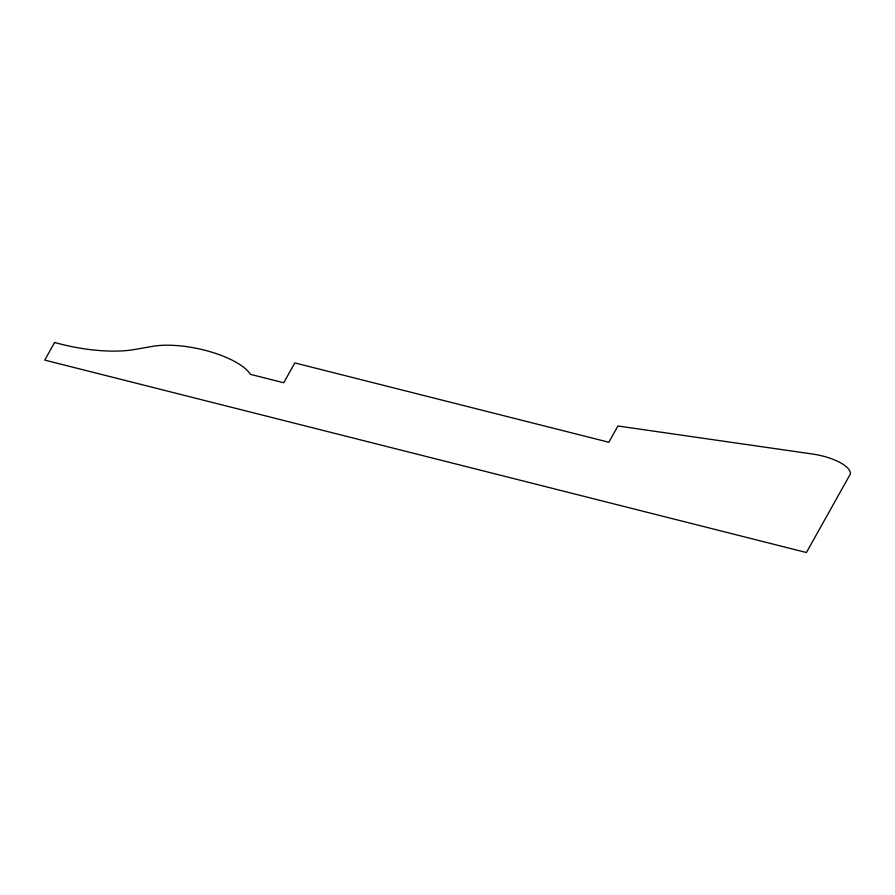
<?xml version="1.0" encoding="UTF-8"?>
<svg xmlns="http://www.w3.org/2000/svg" width="895" height="895" viewBox="0 0 895 895"><rect width="100%" height="100%" fill="white"/><g stroke="black" fill="none" stroke-linecap="round" stroke-linejoin="round"><path stroke-width="1.34" d="M54.617 342.472L44.75 360.103L806.406 552.528L850.25 474.193A34.636 12.127 12 0 0 812.526 454.022L617.942 425.998L608.846 442.253L294.824 362.922L283.726 382.747L250.32 374.311A59.517 20.842 12 0 0 209.307 351.455A59.517 20.842 12 0 0 152.586 346.343L134.72 349.486A85.193 29.837 12 0 1 54.617 342.472"/></g></svg>
